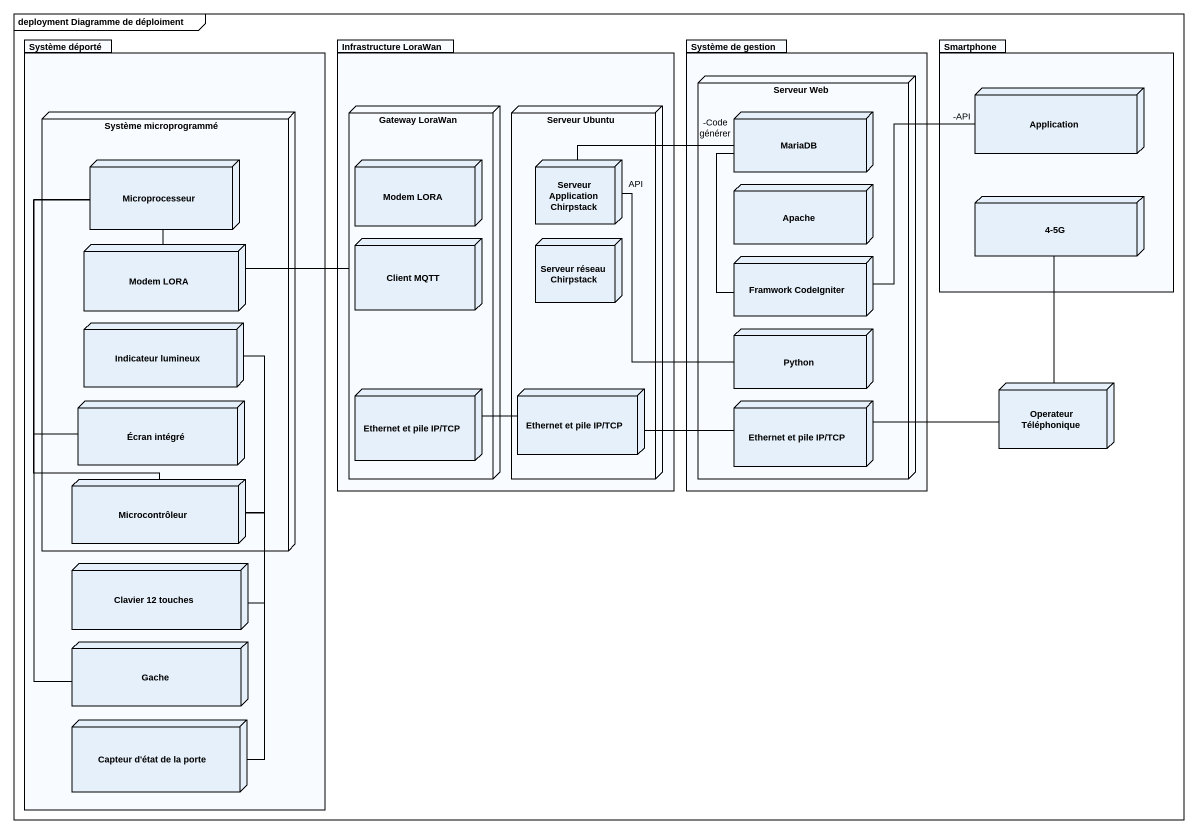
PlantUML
@startuml
mainframe deployment Diagramme de déploiment
package "Système déporté" as Système_déporté {
  node "Système microprogrammé" as Système_microprogrammé {
    node Microprocesseur
    node "Modem LORA" as Modem_LORA_2
    node "Indicateur lumineux" as Indicateur_lumineux
    node "Écran intégré" as Écran_intégré
    node Microcontrôleur
  }
  node "Clavier 12 touches" as Clavier_12_touches
  node Gache
  node "Capteur d'état de la porte" as Capteur_d_état_de_la_porte
}
package "Infrastructure LoraWan" as Infrastructure_LoraWan {
  node "Gateway LoraWan" as Gateway_LoraWan {
    node "Modem LORA" as Modem_LORA
    node "Client MQTT" as Client_MQTT
    node "Ethernet et pile IP/TCP" as Ethernet_et_pile_IP_TCP
  }
  node "Serveur Ubuntu" as Serveur_Ubuntu {
    node "Serveur Application Chirpstack" as Serveur_Application
    node "Serveur réseau Chirpstack" as Serveur_réseau_Chirpstack
    node "Ethernet et pile IP/TCP" as Ethernet_et_pile_IP_TCP_2
  }
}
package "Système de gestion" as Système_de_gestion {
  node "Serveur Web" as Serveur_Web {
    node MariaDB
    node Apache
    node "Framwork CodeIgniter" as Framwork_CodeIgniter
    node Python
    node "Ethernet et pile IP/TCP" as Ethernet_et_pile_IP_TCP_3
  }
}
package Smartphone {
  node Application
  node "4-5G" as n4_5G
}
node "Operateur Téléphonique" as Operateur_Téléphonique
MariaDB -- Framwork_CodeIgniter
Microprocesseur -- Modem_LORA_2
Microprocesseur -- Gache
Serveur_Application -right- "-Code générer" MariaDB
n4_5G -- Operateur_Téléphonique
Modem_LORA_2 -right- Gateway_LoraWan
Framwork_CodeIgniter -up- "-API" Application
Python -up- "API" Serveur_Application
Ethernet_et_pile_IP_TCP_2 -left- Ethernet_et_pile_IP_TCP
Operateur_Téléphonique -left- Ethernet_et_pile_IP_TCP_3
Écran_intégré -up- Microprocesseur
Ethernet_et_pile_IP_TCP_3 -left- Ethernet_et_pile_IP_TCP_2
Microcontrôleur -up- Microprocesseur
Microcontrôleur -up- Indicateur_lumineux
Clavier_12_touches -up- Microcontrôleur
Capteur_d_état_de_la_porte -up- Microcontrôleur
@enduml
